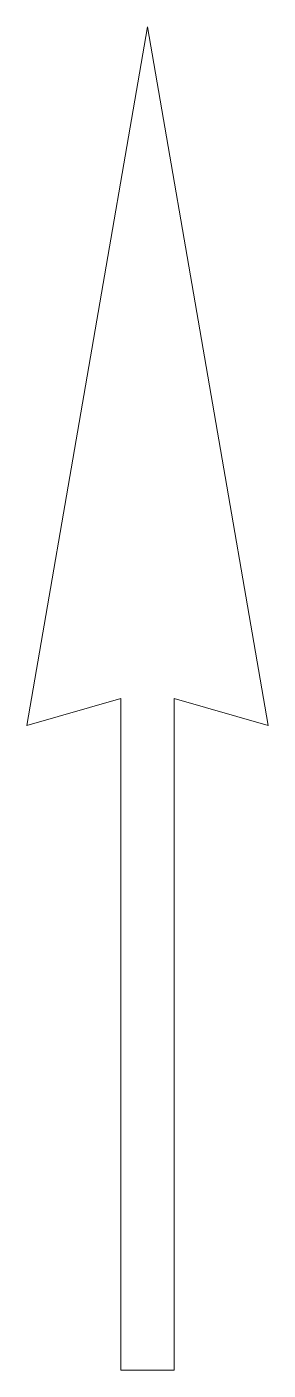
# Model space of a CAD drawing. Header units: metres. Extents: x 2878.82 to 2879.72, y 1510.02 to 1515.02.
import ezdxf

# ---------------------------------------------------------------- set-up
doc = ezdxf.new("R2010")
doc.units = ezdxf.units.M
doc.layers.add('圖案黑色', color=7, linetype='Continuous', lineweight=0)

msp = doc.modelspace()

# ---------------------------------------------------------------- linework, layer by layer
at = {"layer": '圖案黑色', "lineweight": 13, "flags": 128}
msp.add_lwpolyline([(2879.371, 1512.5249), (2879.721, 1512.4249), (2879.271, 1515.0249), (2878.821, 1512.4249), (2879.171, 1512.5249), (2879.171, 1510.0249), (2879.371, 1510.0249)], close=True, dxfattribs=at)

doc.saveas('drawing.dxf')
